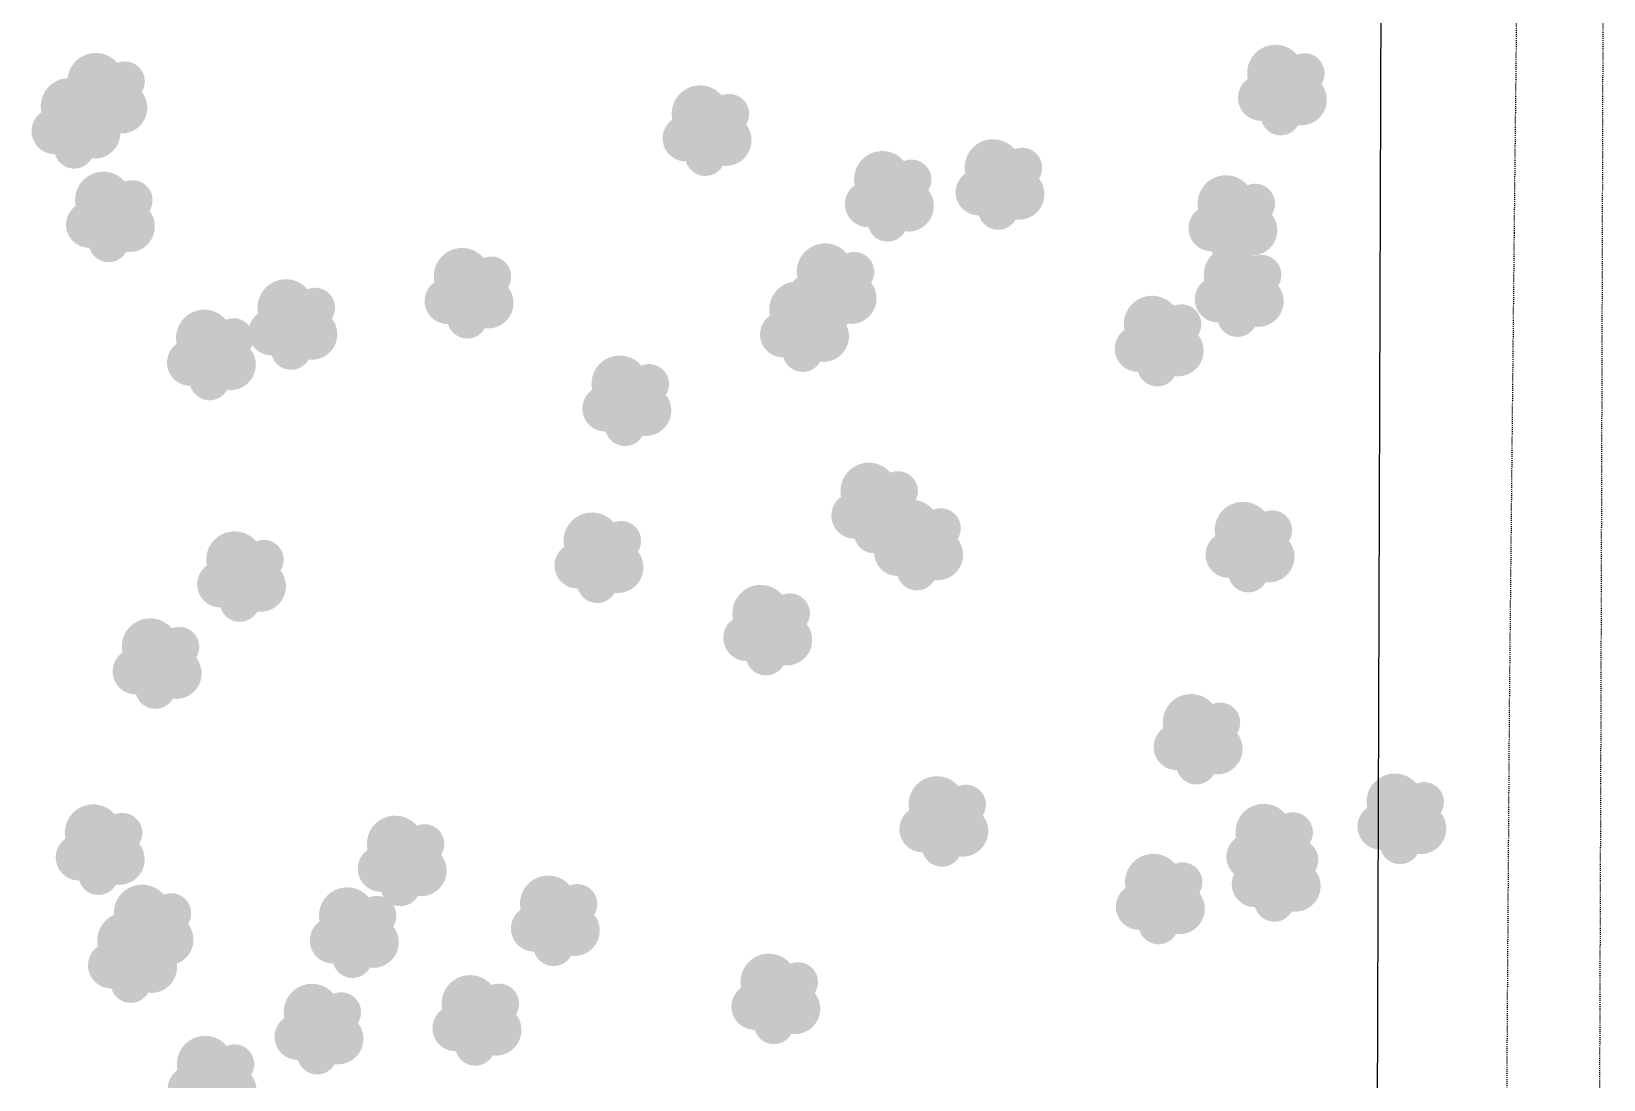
# Model space of a CAD drawing. Header units: feet. Extents: x 19943 to 22668, y 19646 to 21490.
# Drawn here: x 21173.6 to 21345.1, y 20658.8 to 20773.1 of the extents above; entities that cross this region are included whole.
import ezdxf

# ---------------------------------------------------------------- set-up
doc = ezdxf.new("R2010")
doc.units = ezdxf.units.FT
doc.header["$MEASUREMENT"] = 0
doc.linetypes.add('DOT2', pattern=[0.125, 0, -0.125])
for name, color, linetype in [('V-DRIV-EDGE-GRVL', 253, 'DOT2'), ('V-PLNT-TREES-SAVD', 253, 'Continuous'), ('V-PROP-LINE', 253, 'Continuous')]:
    doc.layers.add(name, color=color, linetype=linetype)

# ---------------------------------------------------------------- blocks, each defined once
blk = doc.blocks.new('Existing Basemap')
at = {"layer": 'V-PLNT-TREES-SAVD'}
h = blk.add_hatch(color=256, dxfattribs=at)
edge = h.paths.add_edge_path()
edge.add_ellipse((21183.82, 20767.62), major_axis=(-1.54, 1.54), ratio=1, start_angle=192.5945, end_angle=337.2688)
edge.add_ellipse((21180.64, 20767.64), major_axis=(-2.19, 2.18), ratio=1, start_angle=265.3136, end_angle=416.8559)
edge.add_ellipse((21179.07, 20764.95), major_axis=(1.78, 1.78), ratio=1, start_angle=80.2866, end_angle=225.7342)
edge.add_ellipse((21181.21, 20763.04), major_axis=(-1.55, 1.55), ratio=1, start_angle=61.1573, end_angle=61.4715)
edge.add_ellipse((21181.21, 20763.04), major_axis=(-1.55, 1.55), ratio=1, start_angle=61.4715, end_angle=195.4892)
edge.add_ellipse((21183.47, 20764.73), major_axis=(1.97, 1.97), ratio=1, start_angle=217.817, end_angle=353.0193)
h = blk.add_hatch(color=256, dxfattribs=at)
edge = h.paths.add_edge_path()
edge.add_ellipse((21312.48, 20768.51), major_axis=(-1.54, 1.54), ratio=1, start_angle=192.5945, end_angle=337.2688)
edge.add_ellipse((21309.3, 20768.53), major_axis=(-2.19, 2.18), ratio=1, start_angle=265.3136, end_angle=416.8559)
edge.add_ellipse((21307.73, 20765.84), major_axis=(1.78, 1.78), ratio=1, start_angle=80.2866, end_angle=225.7342)
edge.add_ellipse((21309.87, 20763.93), major_axis=(-1.55, 1.55), ratio=1, start_angle=61.1573, end_angle=61.4715)
edge.add_ellipse((21309.87, 20763.93), major_axis=(-1.55, 1.55), ratio=1, start_angle=61.4715, end_angle=195.4892)
edge.add_ellipse((21312.12, 20765.62), major_axis=(1.97, 1.97), ratio=1, start_angle=217.817, end_angle=353.0193)
h = blk.add_hatch(color=256, dxfattribs=at)
edge = h.paths.add_edge_path()
edge.add_ellipse((21180.9, 20764.87), major_axis=(-1.54, 1.54), ratio=1, start_angle=192.5945, end_angle=337.2688)
edge.add_ellipse((21177.72, 20764.89), major_axis=(-2.19, 2.18), ratio=1, start_angle=265.3136, end_angle=416.8559)
edge.add_ellipse((21176.15, 20762.2), major_axis=(1.78, 1.78), ratio=1, start_angle=80.2866, end_angle=225.7342)
edge.add_ellipse((21178.29, 20760.3), major_axis=(-1.55, 1.55), ratio=1, start_angle=61.1573, end_angle=61.4715)
edge.add_ellipse((21178.29, 20760.3), major_axis=(-1.55, 1.55), ratio=1, start_angle=61.4715, end_angle=195.4892)
edge.add_ellipse((21180.54, 20761.99), major_axis=(1.97, 1.97), ratio=1, start_angle=217.817, end_angle=353.0193)
h = blk.add_hatch(color=256, dxfattribs=at)
edge = h.paths.add_edge_path()
edge.add_ellipse((21249.73, 20764.08), major_axis=(-1.54, 1.54), ratio=1, start_angle=192.5945, end_angle=337.2688)
edge.add_ellipse((21246.54, 20764.1), major_axis=(-2.19, 2.18), ratio=1, start_angle=265.3136, end_angle=416.8559)
edge.add_ellipse((21244.98, 20761.41), major_axis=(1.78, 1.78), ratio=1, start_angle=80.2866, end_angle=225.7342)
edge.add_ellipse((21247.11, 20759.5), major_axis=(-1.55, 1.55), ratio=1, start_angle=61.1573, end_angle=61.4715)
edge.add_ellipse((21247.11, 20759.5), major_axis=(-1.55, 1.55), ratio=1, start_angle=61.4715, end_angle=195.4892)
edge.add_ellipse((21249.37, 20761.19), major_axis=(1.97, 1.97), ratio=1, start_angle=217.817, end_angle=353.0193)
h = blk.add_hatch(color=256, dxfattribs=at)
edge = h.paths.add_edge_path()
edge.add_ellipse((21281.68, 20758.21), major_axis=(-1.54, 1.54), ratio=1, start_angle=192.5945, end_angle=337.2688)
edge.add_ellipse((21278.49, 20758.23), major_axis=(-2.19, 2.18), ratio=1, start_angle=265.3136, end_angle=416.8559)
edge.add_ellipse((21276.93, 20755.53), major_axis=(1.78, 1.78), ratio=1, start_angle=80.2866, end_angle=225.7342)
edge.add_ellipse((21279.06, 20753.63), major_axis=(-1.55, 1.55), ratio=1, start_angle=61.1573, end_angle=61.4715)
edge.add_ellipse((21279.06, 20753.63), major_axis=(-1.55, 1.55), ratio=1, start_angle=61.4715, end_angle=195.4892)
edge.add_ellipse((21281.32, 20755.32), major_axis=(1.97, 1.97), ratio=1, start_angle=217.817, end_angle=353.0193)
h = blk.add_hatch(color=256, dxfattribs=at)
edge = h.paths.add_edge_path()
edge.add_ellipse((21269.61, 20756.92), major_axis=(-1.54, 1.54), ratio=1, start_angle=192.5945, end_angle=337.2688)
edge.add_ellipse((21266.43, 20756.94), major_axis=(-2.19, 2.18), ratio=1, start_angle=265.3136, end_angle=416.8559)
edge.add_ellipse((21264.86, 20754.24), major_axis=(1.78, 1.78), ratio=1, start_angle=80.2866, end_angle=225.7342)
edge.add_ellipse((21267, 20752.34), major_axis=(-1.55, 1.55), ratio=1, start_angle=61.1573, end_angle=61.4715)
edge.add_ellipse((21267, 20752.34), major_axis=(-1.55, 1.55), ratio=1, start_angle=61.4715, end_angle=195.4892)
edge.add_ellipse((21269.26, 20754.03), major_axis=(1.97, 1.97), ratio=1, start_angle=217.817, end_angle=353.0193)
h = blk.add_hatch(color=256, dxfattribs=at)
edge = h.paths.add_edge_path()
edge.add_ellipse((21184.66, 20754.67), major_axis=(-1.54, 1.54), ratio=1, start_angle=192.5945, end_angle=337.2688)
edge.add_ellipse((21181.47, 20754.69), major_axis=(-2.19, 2.18), ratio=1, start_angle=265.3136, end_angle=416.8559)
edge.add_ellipse((21179.91, 20752), major_axis=(1.78, 1.78), ratio=1, start_angle=80.2866, end_angle=225.7342)
edge.add_ellipse((21182.04, 20750.1), major_axis=(-1.55, 1.55), ratio=1, start_angle=61.1573, end_angle=61.4715)
edge.add_ellipse((21182.04, 20750.1), major_axis=(-1.55, 1.55), ratio=1, start_angle=61.4715, end_angle=195.4892)
edge.add_ellipse((21184.3, 20751.79), major_axis=(1.97, 1.97), ratio=1, start_angle=217.817, end_angle=353.0193)
h = blk.add_hatch(color=256, dxfattribs=at)
edge = h.paths.add_edge_path()
edge.add_ellipse((21307.08, 20754.28), major_axis=(-1.54, 1.54), ratio=1, start_angle=192.5945, end_angle=337.2688)
edge.add_ellipse((21303.9, 20754.3), major_axis=(-2.19, 2.18), ratio=1, start_angle=265.3136, end_angle=416.8559)
edge.add_ellipse((21302.33, 20751.61), major_axis=(1.78, 1.78), ratio=1, start_angle=80.2866, end_angle=225.7342)
edge.add_ellipse((21304.46, 20749.71), major_axis=(-1.55, 1.55), ratio=1, start_angle=61.1573, end_angle=61.4715)
edge.add_ellipse((21304.46, 20749.71), major_axis=(-1.55, 1.55), ratio=1, start_angle=61.4715, end_angle=195.4892)
edge.add_ellipse((21306.72, 20751.4), major_axis=(1.97, 1.97), ratio=1, start_angle=217.817, end_angle=353.0193)
h = blk.add_hatch(color=256, dxfattribs=at)
edge = h.paths.add_edge_path()
edge.add_ellipse((21223.77, 20746.35), major_axis=(-1.54, 1.54), ratio=1, start_angle=192.5945, end_angle=337.2688)
edge.add_ellipse((21220.59, 20746.37), major_axis=(-2.19, 2.18), ratio=1, start_angle=265.3136, end_angle=416.8559)
edge.add_ellipse((21219.02, 20743.67), major_axis=(1.78, 1.78), ratio=1, start_angle=80.2866, end_angle=225.7342)
edge.add_ellipse((21221.16, 20741.77), major_axis=(-1.55, 1.55), ratio=1, start_angle=61.1573, end_angle=61.4715)
edge.add_ellipse((21221.16, 20741.77), major_axis=(-1.55, 1.55), ratio=1, start_angle=61.4715, end_angle=195.4892)
edge.add_ellipse((21223.42, 20743.46), major_axis=(1.97, 1.97), ratio=1, start_angle=217.817, end_angle=353.0193)
h = blk.add_hatch(color=256, dxfattribs=at)
edge = h.paths.add_edge_path()
edge.add_ellipse((21263.37, 20746.85), major_axis=(-1.54, 1.54), ratio=1, start_angle=192.5945, end_angle=337.2688)
edge.add_ellipse((21260.18, 20746.87), major_axis=(-2.19, 2.18), ratio=1, start_angle=265.3136, end_angle=416.8559)
edge.add_ellipse((21258.62, 20744.17), major_axis=(1.78, 1.78), ratio=1, start_angle=80.2866, end_angle=225.7342)
edge.add_ellipse((21260.75, 20742.27), major_axis=(-1.55, 1.55), ratio=1, start_angle=61.1573, end_angle=61.4715)
edge.add_ellipse((21260.75, 20742.27), major_axis=(-1.55, 1.55), ratio=1, start_angle=61.4715, end_angle=195.4892)
edge.add_ellipse((21263.01, 20743.96), major_axis=(1.97, 1.97), ratio=1, start_angle=217.817, end_angle=353.0193)
h = blk.add_hatch(color=256, dxfattribs=at)
edge = h.paths.add_edge_path()
edge.add_ellipse((21307.77, 20746.53), major_axis=(-1.54, 1.54), ratio=1, start_angle=192.5945, end_angle=337.2688)
edge.add_ellipse((21304.58, 20746.55), major_axis=(-2.19, 2.18), ratio=1, start_angle=265.3136, end_angle=416.8559)
edge.add_ellipse((21303.02, 20743.86), major_axis=(1.78, 1.78), ratio=1, start_angle=80.2866, end_angle=225.7342)
edge.add_ellipse((21305.15, 20741.95), major_axis=(-1.55, 1.55), ratio=1, start_angle=61.1573, end_angle=61.4715)
edge.add_ellipse((21305.15, 20741.95), major_axis=(-1.55, 1.55), ratio=1, start_angle=61.4715, end_angle=195.4892)
edge.add_ellipse((21307.41, 20743.64), major_axis=(1.97, 1.97), ratio=1, start_angle=217.817, end_angle=353.0193)
h = blk.add_hatch(color=256, dxfattribs=at)
edge = h.paths.add_edge_path()
edge.add_ellipse((21204.56, 20742.94), major_axis=(-1.54, 1.54), ratio=1, start_angle=192.5945, end_angle=337.2688)
edge.add_ellipse((21201.37, 20742.96), major_axis=(-2.19, 2.18), ratio=1, start_angle=265.3136, end_angle=416.8559)
edge.add_ellipse((21199.81, 20740.26), major_axis=(1.78, 1.78), ratio=1, start_angle=80.2866, end_angle=225.7342)
edge.add_ellipse((21201.94, 20738.36), major_axis=(-1.55, 1.55), ratio=1, start_angle=61.1573, end_angle=61.4715)
edge.add_ellipse((21201.94, 20738.36), major_axis=(-1.55, 1.55), ratio=1, start_angle=61.4715, end_angle=195.4892)
edge.add_ellipse((21204.2, 20740.05), major_axis=(1.97, 1.97), ratio=1, start_angle=217.817, end_angle=353.0193)
h = blk.add_hatch(color=256, dxfattribs=at)
edge = h.paths.add_edge_path()
edge.add_ellipse((21260.35, 20742.71), major_axis=(-1.54, 1.54), ratio=1, start_angle=192.5945, end_angle=337.2688)
edge.add_ellipse((21257.17, 20742.73), major_axis=(-2.19, 2.18), ratio=1, start_angle=265.3136, end_angle=416.8559)
edge.add_ellipse((21255.6, 20740.03), major_axis=(1.78, 1.78), ratio=1, start_angle=80.2866, end_angle=225.7342)
edge.add_ellipse((21257.74, 20738.13), major_axis=(-1.55, 1.55), ratio=1, start_angle=61.1573, end_angle=61.4715)
edge.add_ellipse((21257.74, 20738.13), major_axis=(-1.55, 1.55), ratio=1, start_angle=61.4715, end_angle=195.4892)
edge.add_ellipse((21260, 20739.82), major_axis=(1.97, 1.97), ratio=1, start_angle=217.817, end_angle=353.0193)
h = blk.add_hatch(color=256, dxfattribs=at)
edge = h.paths.add_edge_path()
edge.add_ellipse((21299.04, 20741.14), major_axis=(-1.54, 1.54), ratio=1, start_angle=192.5945, end_angle=337.2688)
edge.add_ellipse((21295.85, 20741.16), major_axis=(-2.19, 2.18), ratio=1, start_angle=265.3136, end_angle=416.8559)
edge.add_ellipse((21294.29, 20738.47), major_axis=(1.78, 1.78), ratio=1, start_angle=80.2866, end_angle=225.7342)
edge.add_ellipse((21296.42, 20736.56), major_axis=(-1.55, 1.55), ratio=1, start_angle=61.1573, end_angle=61.4715)
edge.add_ellipse((21296.42, 20736.56), major_axis=(-1.55, 1.55), ratio=1, start_angle=61.4715, end_angle=195.4892)
edge.add_ellipse((21298.68, 20738.25), major_axis=(1.97, 1.97), ratio=1, start_angle=217.817, end_angle=353.0193)
h = blk.add_hatch(color=256, dxfattribs=at)
edge = h.paths.add_edge_path()
edge.add_ellipse((21195.67, 20739.62), major_axis=(-1.54, 1.54), ratio=1, start_angle=192.5945, end_angle=337.2688)
edge.add_ellipse((21192.48, 20739.64), major_axis=(-2.19, 2.18), ratio=1, start_angle=265.3136, end_angle=416.8559)
edge.add_ellipse((21190.92, 20736.95), major_axis=(1.78, 1.78), ratio=1, start_angle=80.2866, end_angle=225.7342)
edge.add_ellipse((21193.05, 20735.04), major_axis=(-1.55, 1.55), ratio=1, start_angle=61.1573, end_angle=61.4715)
edge.add_ellipse((21193.05, 20735.04), major_axis=(-1.55, 1.55), ratio=1, start_angle=61.4715, end_angle=195.4892)
edge.add_ellipse((21195.31, 20736.73), major_axis=(1.97, 1.97), ratio=1, start_angle=217.817, end_angle=353.0193)
h = blk.add_hatch(color=256, dxfattribs=at)
edge = h.paths.add_edge_path()
edge.add_ellipse((21240.98, 20734.62), major_axis=(-1.54, 1.54), ratio=1, start_angle=192.5945, end_angle=337.2688)
edge.add_ellipse((21237.79, 20734.64), major_axis=(-2.19, 2.18), ratio=1, start_angle=265.3136, end_angle=416.8559)
edge.add_ellipse((21236.23, 20731.95), major_axis=(1.78, 1.78), ratio=1, start_angle=80.2866, end_angle=225.7342)
edge.add_ellipse((21238.36, 20730.05), major_axis=(-1.55, 1.55), ratio=1, start_angle=61.1573, end_angle=61.4715)
edge.add_ellipse((21238.36, 20730.05), major_axis=(-1.55, 1.55), ratio=1, start_angle=61.4715, end_angle=195.4892)
edge.add_ellipse((21240.62, 20731.74), major_axis=(1.97, 1.97), ratio=1, start_angle=217.817, end_angle=353.0193)
h = blk.add_hatch(color=256, dxfattribs=at)
edge = h.paths.add_edge_path()
edge.add_ellipse((21268.13, 20722.94), major_axis=(-1.54, 1.54), ratio=1, start_angle=192.5945, end_angle=337.2688)
edge.add_ellipse((21264.95, 20722.96), major_axis=(-2.19, 2.18), ratio=1, start_angle=265.3136, end_angle=416.8559)
edge.add_ellipse((21263.38, 20720.27), major_axis=(1.78, 1.78), ratio=1, start_angle=80.2866, end_angle=225.7342)
edge.add_ellipse((21265.52, 20718.36), major_axis=(-1.55, 1.55), ratio=1, start_angle=61.1573, end_angle=61.4715)
edge.add_ellipse((21265.52, 20718.36), major_axis=(-1.55, 1.55), ratio=1, start_angle=61.4715, end_angle=195.4892)
edge.add_ellipse((21267.77, 20720.05), major_axis=(1.97, 1.97), ratio=1, start_angle=217.817, end_angle=353.0193)
h = blk.add_hatch(color=256, dxfattribs=at)
edge = h.paths.add_edge_path()
edge.add_ellipse((21272.81, 20718.89), major_axis=(-1.54, 1.54), ratio=1, start_angle=192.5945, end_angle=337.2688)
edge.add_ellipse((21269.62, 20718.91), major_axis=(-2.19, 2.18), ratio=1, start_angle=265.3136, end_angle=416.8559)
edge.add_ellipse((21268.06, 20716.21), major_axis=(1.78, 1.78), ratio=1, start_angle=80.2866, end_angle=225.7342)
edge.add_ellipse((21270.19, 20714.31), major_axis=(-1.55, 1.55), ratio=1, start_angle=61.1573, end_angle=61.4715)
edge.add_ellipse((21270.19, 20714.31), major_axis=(-1.55, 1.55), ratio=1, start_angle=61.4715, end_angle=195.4892)
edge.add_ellipse((21272.45, 20716), major_axis=(1.97, 1.97), ratio=1, start_angle=217.817, end_angle=353.0193)
h = blk.add_hatch(color=256, dxfattribs=at)
edge = h.paths.add_edge_path()
edge.add_ellipse((21308.94, 20718.67), major_axis=(-1.54, 1.54), ratio=1, start_angle=192.5945, end_angle=337.2688)
edge.add_ellipse((21305.76, 20718.69), major_axis=(-2.19, 2.18), ratio=1, start_angle=265.3136, end_angle=416.8559)
edge.add_ellipse((21304.19, 20716), major_axis=(1.78, 1.78), ratio=1, start_angle=80.2866, end_angle=225.7342)
edge.add_ellipse((21306.33, 20714.09), major_axis=(-1.55, 1.55), ratio=1, start_angle=61.1573, end_angle=61.4715)
edge.add_ellipse((21306.33, 20714.09), major_axis=(-1.55, 1.55), ratio=1, start_angle=61.4715, end_angle=195.4892)
edge.add_ellipse((21308.59, 20715.78), major_axis=(1.97, 1.97), ratio=1, start_angle=217.817, end_angle=353.0193)
h = blk.add_hatch(color=256, dxfattribs=at)
edge = h.paths.add_edge_path()
edge.add_ellipse((21237.94, 20717.51), major_axis=(-1.54, 1.54), ratio=1, start_angle=192.5945, end_angle=337.2688)
edge.add_ellipse((21234.75, 20717.53), major_axis=(-2.19, 2.18), ratio=1, start_angle=265.3136, end_angle=416.8559)
edge.add_ellipse((21233.19, 20714.83), major_axis=(1.78, 1.78), ratio=1, start_angle=80.2866, end_angle=225.7342)
edge.add_ellipse((21235.32, 20712.93), major_axis=(-1.55, 1.55), ratio=1, start_angle=61.1573, end_angle=61.4715)
edge.add_ellipse((21235.32, 20712.93), major_axis=(-1.55, 1.55), ratio=1, start_angle=61.4715, end_angle=195.4892)
edge.add_ellipse((21237.58, 20714.62), major_axis=(1.97, 1.97), ratio=1, start_angle=217.817, end_angle=353.0193)
h = blk.add_hatch(color=256, dxfattribs=at)
edge = h.paths.add_edge_path()
edge.add_ellipse((21198.96, 20715.45), major_axis=(-1.54, 1.54), ratio=1, start_angle=192.5945, end_angle=337.2688)
edge.add_ellipse((21195.78, 20715.47), major_axis=(-2.19, 2.18), ratio=1, start_angle=265.3136, end_angle=416.8559)
edge.add_ellipse((21194.21, 20712.78), major_axis=(1.78, 1.78), ratio=1, start_angle=80.2866, end_angle=225.7342)
edge.add_ellipse((21196.35, 20710.88), major_axis=(-1.55, 1.55), ratio=1, start_angle=61.1573, end_angle=61.4715)
edge.add_ellipse((21196.35, 20710.88), major_axis=(-1.55, 1.55), ratio=1, start_angle=61.4715, end_angle=195.4892)
edge.add_ellipse((21198.6, 20712.57), major_axis=(1.97, 1.97), ratio=1, start_angle=217.817, end_angle=353.0193)
h = blk.add_hatch(color=256, dxfattribs=at)
edge = h.paths.add_edge_path()
edge.add_ellipse((21256.35, 20709.61), major_axis=(-1.54, 1.54), ratio=1, start_angle=192.5945, end_angle=337.2688)
edge.add_ellipse((21253.16, 20709.63), major_axis=(-2.19, 2.18), ratio=1, start_angle=265.3136, end_angle=416.8559)
edge.add_ellipse((21251.6, 20706.94), major_axis=(1.78, 1.78), ratio=1, start_angle=80.2866, end_angle=225.7342)
edge.add_ellipse((21253.73, 20705.03), major_axis=(-1.55, 1.55), ratio=1, start_angle=61.1573, end_angle=61.4715)
edge.add_ellipse((21253.73, 20705.03), major_axis=(-1.55, 1.55), ratio=1, start_angle=61.4715, end_angle=195.4892)
edge.add_ellipse((21255.99, 20706.72), major_axis=(1.97, 1.97), ratio=1, start_angle=217.817, end_angle=353.0193)
h = blk.add_hatch(color=256, dxfattribs=at)
edge = h.paths.add_edge_path()
edge.add_ellipse((21189.75, 20705.96), major_axis=(-1.54, 1.54), ratio=1, start_angle=192.5945, end_angle=337.2688)
edge.add_ellipse((21186.57, 20705.98), major_axis=(-2.19, 2.18), ratio=1, start_angle=265.3136, end_angle=416.8559)
edge.add_ellipse((21185, 20703.29), major_axis=(1.78, 1.78), ratio=1, start_angle=80.2866, end_angle=225.7342)
edge.add_ellipse((21187.14, 20701.39), major_axis=(-1.55, 1.55), ratio=1, start_angle=61.1573, end_angle=61.4715)
edge.add_ellipse((21187.14, 20701.39), major_axis=(-1.55, 1.55), ratio=1, start_angle=61.4715, end_angle=195.4892)
edge.add_ellipse((21189.4, 20703.07), major_axis=(1.97, 1.97), ratio=1, start_angle=217.817, end_angle=353.0193)
h = blk.add_hatch(color=256, dxfattribs=at)
edge = h.paths.add_edge_path()
edge.add_ellipse((21303.28, 20697.71), major_axis=(-1.54, 1.54), ratio=1, start_angle=192.5945, end_angle=337.2688)
edge.add_ellipse((21300.1, 20697.73), major_axis=(-2.19, 2.18), ratio=1, start_angle=265.3136, end_angle=416.8559)
edge.add_ellipse((21298.53, 20695.04), major_axis=(1.78, 1.78), ratio=1, start_angle=80.2866, end_angle=225.7342)
edge.add_ellipse((21300.67, 20693.14), major_axis=(-1.55, 1.55), ratio=1, start_angle=61.1573, end_angle=61.4715)
edge.add_ellipse((21300.67, 20693.14), major_axis=(-1.55, 1.55), ratio=1, start_angle=61.4715, end_angle=195.4892)
edge.add_ellipse((21302.93, 20694.83), major_axis=(1.97, 1.97), ratio=1, start_angle=217.817, end_angle=353.0193)
h = blk.add_hatch(color=256, dxfattribs=at)
edge = h.paths.add_edge_path()
edge.add_ellipse((21275.55, 20688.75), major_axis=(-1.54, 1.54), ratio=1, start_angle=192.5945, end_angle=337.2688)
edge.add_ellipse((21272.37, 20688.77), major_axis=(-2.19, 2.18), ratio=1, start_angle=265.3136, end_angle=416.8559)
edge.add_ellipse((21270.8, 20686.08), major_axis=(1.78, 1.78), ratio=1, start_angle=80.2866, end_angle=225.7342)
edge.add_ellipse((21272.93, 20684.18), major_axis=(-1.55, 1.55), ratio=1, start_angle=61.1573, end_angle=61.4715)
edge.add_ellipse((21272.93, 20684.18), major_axis=(-1.55, 1.55), ratio=1, start_angle=61.4715, end_angle=195.4892)
edge.add_ellipse((21275.19, 20685.87), major_axis=(1.97, 1.97), ratio=1, start_angle=217.817, end_angle=353.0193)
h = blk.add_hatch(color=256, dxfattribs=at)
edge = h.paths.add_edge_path()
edge.add_ellipse((21325.5, 20689.04), major_axis=(-1.54, 1.54), ratio=1, start_angle=192.5945, end_angle=337.2688)
edge.add_ellipse((21322.32, 20689.06), major_axis=(-2.19, 2.18), ratio=1, start_angle=265.3136, end_angle=416.8559)
edge.add_ellipse((21320.76, 20686.36), major_axis=(1.78, 1.78), ratio=1, start_angle=80.2866, end_angle=225.7342)
edge.add_ellipse((21322.89, 20684.46), major_axis=(-1.55, 1.55), ratio=1, start_angle=61.1573, end_angle=61.4715)
edge.add_ellipse((21322.89, 20684.46), major_axis=(-1.55, 1.55), ratio=1, start_angle=61.4715, end_angle=195.4892)
edge.add_ellipse((21325.15, 20686.15), major_axis=(1.97, 1.97), ratio=1, start_angle=217.817, end_angle=353.0193)
h = blk.add_hatch(color=256, dxfattribs=at)
edge = h.paths.add_edge_path()
edge.add_ellipse((21183.54, 20685.68), major_axis=(-1.54, 1.54), ratio=1, start_angle=192.5945, end_angle=337.2688)
edge.add_ellipse((21180.36, 20685.7), major_axis=(-2.19, 2.18), ratio=1, start_angle=265.3136, end_angle=416.8559)
edge.add_ellipse((21178.79, 20683), major_axis=(1.78, 1.78), ratio=1, start_angle=80.2866, end_angle=225.7342)
edge.add_ellipse((21180.93, 20681.1), major_axis=(-1.55, 1.55), ratio=1, start_angle=61.1573, end_angle=61.4715)
edge.add_ellipse((21180.93, 20681.1), major_axis=(-1.55, 1.55), ratio=1, start_angle=61.4715, end_angle=195.4892)
edge.add_ellipse((21183.19, 20682.79), major_axis=(1.97, 1.97), ratio=1, start_angle=217.817, end_angle=353.0193)
h = blk.add_hatch(color=256, dxfattribs=at)
edge = h.paths.add_edge_path()
edge.add_ellipse((21311.21, 20685.74), major_axis=(-1.54, 1.54), ratio=1, start_angle=192.5945, end_angle=337.2688)
edge.add_ellipse((21308.03, 20685.76), major_axis=(-2.19, 2.18), ratio=1, start_angle=265.3136, end_angle=416.8559)
edge.add_ellipse((21306.46, 20683.07), major_axis=(1.78, 1.78), ratio=1, start_angle=80.2866, end_angle=225.7342)
edge.add_ellipse((21308.6, 20681.17), major_axis=(-1.55, 1.55), ratio=1, start_angle=61.1573, end_angle=61.4715)
edge.add_ellipse((21308.6, 20681.17), major_axis=(-1.55, 1.55), ratio=1, start_angle=61.4715, end_angle=195.4892)
edge.add_ellipse((21310.86, 20682.86), major_axis=(1.97, 1.97), ratio=1, start_angle=217.817, end_angle=353.0193)
h = blk.add_hatch(color=256, dxfattribs=at)
edge = h.paths.add_edge_path()
edge.add_ellipse((21216.48, 20684.45), major_axis=(-1.54, 1.54), ratio=1, start_angle=192.5945, end_angle=337.2688)
edge.add_ellipse((21213.29, 20684.47), major_axis=(-2.19, 2.18), ratio=1, start_angle=265.3136, end_angle=416.8559)
edge.add_ellipse((21211.73, 20681.77), major_axis=(1.78, 1.78), ratio=1, start_angle=80.2866, end_angle=225.7342)
edge.add_ellipse((21213.86, 20679.87), major_axis=(-1.55, 1.55), ratio=1, start_angle=61.1573, end_angle=61.4715)
edge.add_ellipse((21213.86, 20679.87), major_axis=(-1.55, 1.55), ratio=1, start_angle=61.4715, end_angle=195.4892)
edge.add_ellipse((21216.12, 20681.56), major_axis=(1.97, 1.97), ratio=1, start_angle=217.817, end_angle=353.0193)
h = blk.add_hatch(color=256, dxfattribs=at)
edge = h.paths.add_edge_path()
edge.add_ellipse((21311.8, 20682.76), major_axis=(-1.54, 1.54), ratio=1, start_angle=192.5945, end_angle=337.2688)
edge.add_ellipse((21308.61, 20682.78), major_axis=(-2.19, 2.18), ratio=1, start_angle=265.3136, end_angle=416.8559)
edge.add_ellipse((21307.05, 20680.09), major_axis=(1.78, 1.78), ratio=1, start_angle=80.2866, end_angle=225.7342)
edge.add_ellipse((21309.18, 20678.18), major_axis=(-1.55, 1.55), ratio=1, start_angle=61.1573, end_angle=61.4715)
edge.add_ellipse((21309.18, 20678.18), major_axis=(-1.55, 1.55), ratio=1, start_angle=61.4715, end_angle=195.4892)
edge.add_ellipse((21311.44, 20679.87), major_axis=(1.97, 1.97), ratio=1, start_angle=217.817, end_angle=353.0193)
h = blk.add_hatch(color=256, dxfattribs=at)
edge = h.paths.add_edge_path()
edge.add_ellipse((21299.16, 20680.29), major_axis=(-1.54, 1.54), ratio=1, start_angle=192.5945, end_angle=337.2688)
edge.add_ellipse((21295.98, 20680.31), major_axis=(-2.19, 2.18), ratio=1, start_angle=265.3136, end_angle=416.8559)
edge.add_ellipse((21294.41, 20677.62), major_axis=(1.78, 1.78), ratio=1, start_angle=80.2866, end_angle=225.7342)
edge.add_ellipse((21296.55, 20675.72), major_axis=(-1.55, 1.55), ratio=1, start_angle=61.1573, end_angle=61.4715)
edge.add_ellipse((21296.55, 20675.72), major_axis=(-1.55, 1.55), ratio=1, start_angle=61.4715, end_angle=195.4892)
edge.add_ellipse((21298.81, 20677.41), major_axis=(1.97, 1.97), ratio=1, start_angle=217.817, end_angle=353.0193)
h = blk.add_hatch(color=256, dxfattribs=at)
edge = h.paths.add_edge_path()
edge.add_ellipse((21188.87, 20676.92), major_axis=(-1.54, 1.54), ratio=1, start_angle=192.5945, end_angle=337.2688)
edge.add_ellipse((21185.69, 20676.94), major_axis=(-2.19, 2.18), ratio=1, start_angle=265.3136, end_angle=416.8559)
edge.add_ellipse((21184.12, 20674.25), major_axis=(1.78, 1.78), ratio=1, start_angle=80.2866, end_angle=225.7342)
edge.add_ellipse((21186.26, 20672.35), major_axis=(-1.55, 1.55), ratio=1, start_angle=61.1573, end_angle=61.4715)
edge.add_ellipse((21186.26, 20672.35), major_axis=(-1.55, 1.55), ratio=1, start_angle=61.4715, end_angle=195.4892)
edge.add_ellipse((21188.51, 20674.03), major_axis=(1.97, 1.97), ratio=1, start_angle=217.817, end_angle=353.0193)
h = blk.add_hatch(color=256, dxfattribs=at)
edge = h.paths.add_edge_path()
edge.add_ellipse((21233.17, 20677.92), major_axis=(-1.54, 1.54), ratio=1, start_angle=192.5945, end_angle=337.2688)
edge.add_ellipse((21229.99, 20677.94), major_axis=(-2.19, 2.18), ratio=1, start_angle=265.3136, end_angle=416.8559)
edge.add_ellipse((21228.43, 20675.24), major_axis=(1.78, 1.78), ratio=1, start_angle=80.2866, end_angle=225.7342)
edge.add_ellipse((21230.56, 20673.34), major_axis=(-1.55, 1.55), ratio=1, start_angle=61.1573, end_angle=61.4715)
edge.add_ellipse((21230.56, 20673.34), major_axis=(-1.55, 1.55), ratio=1, start_angle=61.4715, end_angle=195.4892)
edge.add_ellipse((21232.82, 20675.03), major_axis=(1.97, 1.97), ratio=1, start_angle=217.817, end_angle=353.0193)
h = blk.add_hatch(color=256, dxfattribs=at)
edge = h.paths.add_edge_path()
edge.add_ellipse((21211.25, 20676.63), major_axis=(-1.54, 1.54), ratio=1, start_angle=192.5945, end_angle=337.2688)
edge.add_ellipse((21208.07, 20676.65), major_axis=(-2.19, 2.18), ratio=1, start_angle=265.3136, end_angle=416.8559)
edge.add_ellipse((21206.5, 20673.95), major_axis=(1.78, 1.78), ratio=1, start_angle=80.2866, end_angle=225.7342)
edge.add_ellipse((21208.64, 20672.05), major_axis=(-1.55, 1.55), ratio=1, start_angle=61.1573, end_angle=61.4715)
edge.add_ellipse((21208.64, 20672.05), major_axis=(-1.55, 1.55), ratio=1, start_angle=61.4715, end_angle=195.4892)
edge.add_ellipse((21210.9, 20673.74), major_axis=(1.97, 1.97), ratio=1, start_angle=217.817, end_angle=353.0193)
h = blk.add_hatch(color=256, dxfattribs=at)
edge = h.paths.add_edge_path()
edge.add_ellipse((21187.06, 20673.9), major_axis=(-1.54, 1.54), ratio=1, start_angle=192.5945, end_angle=337.2688)
edge.add_ellipse((21183.88, 20673.92), major_axis=(-2.19, 2.18), ratio=1, start_angle=265.3136, end_angle=416.8559)
edge.add_ellipse((21182.31, 20671.23), major_axis=(1.78, 1.78), ratio=1, start_angle=80.2866, end_angle=225.7342)
edge.add_ellipse((21184.45, 20669.33), major_axis=(-1.55, 1.55), ratio=1, start_angle=61.1573, end_angle=61.4715)
edge.add_ellipse((21184.45, 20669.33), major_axis=(-1.55, 1.55), ratio=1, start_angle=61.4715, end_angle=195.4892)
edge.add_ellipse((21186.71, 20671.01), major_axis=(1.97, 1.97), ratio=1, start_angle=217.817, end_angle=353.0193)
h = blk.add_hatch(color=256, dxfattribs=at)
edge = h.paths.add_edge_path()
edge.add_ellipse((21257.23, 20669.4), major_axis=(-1.54, 1.54), ratio=1, start_angle=192.5945, end_angle=337.2688)
edge.add_ellipse((21254.04, 20669.42), major_axis=(-2.19, 2.18), ratio=1, start_angle=265.3136, end_angle=416.8559)
edge.add_ellipse((21252.48, 20666.73), major_axis=(1.78, 1.78), ratio=1, start_angle=80.2866, end_angle=225.7342)
edge.add_ellipse((21254.61, 20664.83), major_axis=(-1.55, 1.55), ratio=1, start_angle=61.1573, end_angle=61.4715)
edge.add_ellipse((21254.61, 20664.83), major_axis=(-1.55, 1.55), ratio=1, start_angle=61.4715, end_angle=195.4892)
edge.add_ellipse((21256.87, 20666.51), major_axis=(1.97, 1.97), ratio=1, start_angle=217.817, end_angle=353.0193)
h = blk.add_hatch(color=256, dxfattribs=at)
edge = h.paths.add_edge_path()
edge.add_ellipse((21224.63, 20667.06), major_axis=(-1.54, 1.54), ratio=1, start_angle=192.5945, end_angle=337.2688)
edge.add_ellipse((21221.45, 20667.08), major_axis=(-2.19, 2.18), ratio=1, start_angle=265.3136, end_angle=416.8559)
edge.add_ellipse((21219.88, 20664.38), major_axis=(1.78, 1.78), ratio=1, start_angle=80.2866, end_angle=225.7342)
edge.add_ellipse((21222.02, 20662.48), major_axis=(-1.55, 1.55), ratio=1, start_angle=61.1573, end_angle=61.4715)
edge.add_ellipse((21222.02, 20662.48), major_axis=(-1.55, 1.55), ratio=1, start_angle=61.4715, end_angle=195.4892)
edge.add_ellipse((21224.28, 20664.17), major_axis=(1.97, 1.97), ratio=1, start_angle=217.817, end_angle=353.0193)
h = blk.add_hatch(color=256, dxfattribs=at)
edge = h.paths.add_edge_path()
edge.add_ellipse((21207.4, 20666.11), major_axis=(-1.54, 1.54), ratio=1, start_angle=192.5945, end_angle=337.2688)
edge.add_ellipse((21204.22, 20666.13), major_axis=(-2.19, 2.18), ratio=1, start_angle=265.3136, end_angle=416.8559)
edge.add_ellipse((21202.66, 20663.43), major_axis=(1.78, 1.78), ratio=1, start_angle=80.2866, end_angle=225.7342)
edge.add_ellipse((21204.79, 20661.53), major_axis=(-1.55, 1.55), ratio=1, start_angle=61.1573, end_angle=61.4715)
edge.add_ellipse((21204.79, 20661.53), major_axis=(-1.55, 1.55), ratio=1, start_angle=61.4715, end_angle=195.4892)
edge.add_ellipse((21207.05, 20663.22), major_axis=(1.97, 1.97), ratio=1, start_angle=217.817, end_angle=353.0193)
h = blk.add_hatch(color=256, dxfattribs=at)
edge = h.paths.add_edge_path()
edge.add_ellipse((21195.75, 20660.44), major_axis=(-1.54, 1.54), ratio=1, start_angle=192.5945, end_angle=337.2688)
edge.add_ellipse((21192.57, 20660.46), major_axis=(-2.19, 2.18), ratio=1, start_angle=265.3136, end_angle=416.8559)
edge.add_ellipse((21191, 20657.76), major_axis=(1.78, 1.78), ratio=1, start_angle=80.2866, end_angle=225.7342)
edge.add_ellipse((21193.14, 20655.86), major_axis=(-1.55, 1.55), ratio=1, start_angle=61.1573, end_angle=61.4715)
edge.add_ellipse((21193.14, 20655.86), major_axis=(-1.55, 1.55), ratio=1, start_angle=61.4715, end_angle=195.4892)
edge.add_ellipse((21195.4, 20657.55), major_axis=(1.97, 1.97), ratio=1, start_angle=217.817, end_angle=353.0193)
at = {"layer": 'V-DRIV-EDGE-GRVL'}
for p, q in [((21335.36, 20751.1), (21335.91, 20802.62)), ((21345.08, 20800.03), (21344.93, 20748.47)), ((21334.83, 20699), (21335.36, 20751.1)), ((21344.93, 20748.47), (21344.78, 20698.28)), ((21334.47, 20645.45), (21334.83, 20699)), ((21344.78, 20698.28), (21344.61, 20647.54))]:
    blk.add_line(p, q, dxfattribs=at)
at = {"layer": 'V-PROP-LINE'}
blk.add_line((21322.42, 21268.58), (21318.24, 20005.93), dxfattribs=at)

msp = doc.modelspace()

# ---------------------------------------------------------------- block references
msp.add_blockref('Existing Basemap', (0, 0))

doc.saveas('drawing.dxf')
